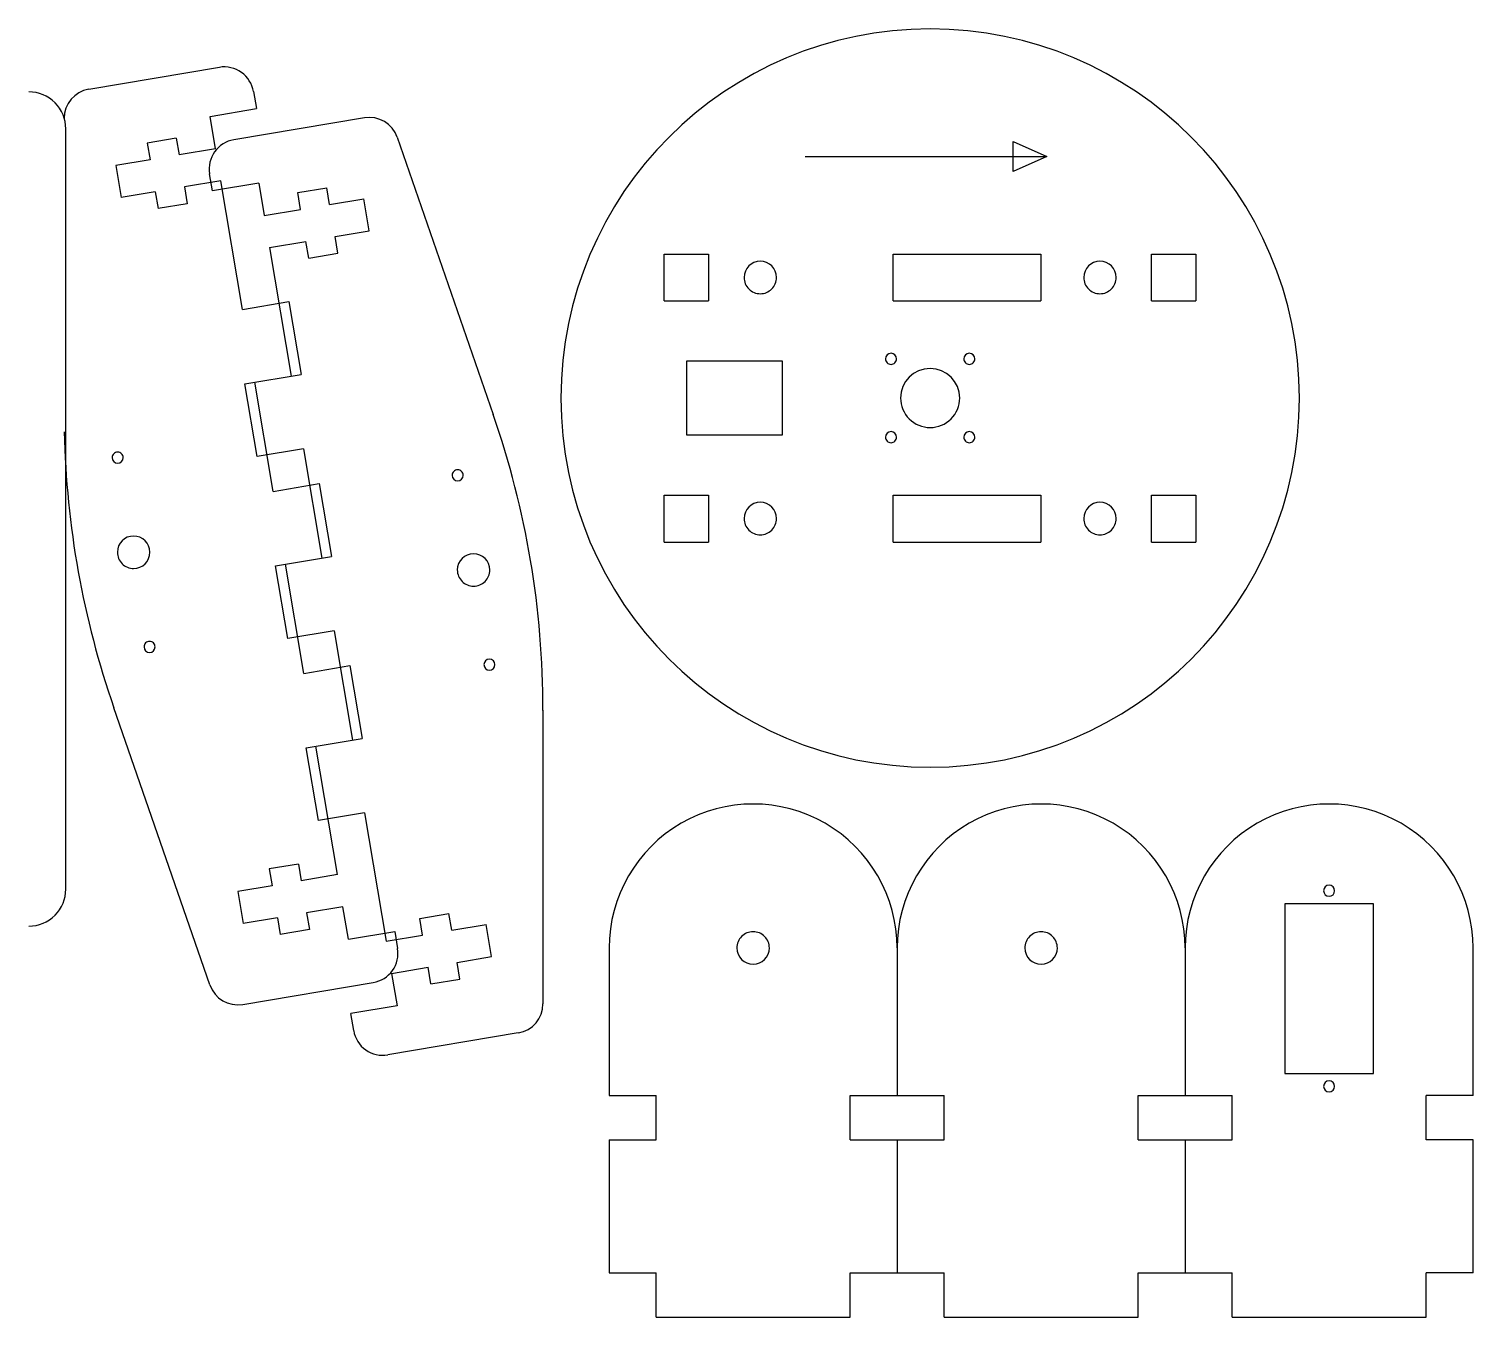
# Model space of a CAD drawing. Header units: millimetres. Extents: x 202 to 607, y -312 to -93.
# Drawn here: x 411.5 to 607.1, y -295.1 to -120.6 of the extents above; entities that cross this region are included whole.
import ezdxf

# ---------------------------------------------------------------- set-up
doc = ezdxf.new("R2010")
doc.units = ezdxf.units.MM
doc.layers.get('0').update_dxf_attribs({"lineweight": 25, "true_color": 0xffffff})

msp = doc.modelspace()

# ---------------------------------------------------------------- linework, layer by layer
for p, q in [((419.6, -128.77), (437.29, -125.79)), ((441.89, -129.07), (442.29, -131.39)), ((436.02, -132.44), (442.29, -131.39)), ((436.76, -136.83), (436.02, -132.44)), ((456.93, -132.63), (439.24, -135.61)), ((416.49, -237.12), (416.49, -134.12)), ((431.45, -135.39), (427.5, -136.06)), ((427.5, -136.06), (427.89, -138.33)), ((431.45, -135.39), (431.83, -137.66)), ((436.76, -136.83), (431.83, -137.66)), ((461.37, -135.27), (474.37, -172.83)), ((544.79, -135.83), (549.36, -137.87)), ((544.79, -135.83), (544.79, -135.83)), ((544.79, -139.92), (544.79, -135.83)), ((427.89, -138.33), (423.25, -139.11)), ((516.63, -137.87), (549.36, -137.87)), ((549.36, -137.87), (544.79, -139.92)), ((549.36, -137.87), (549.36, -137.87)), ((549.36, -137.87), (549.36, -137.87)), ((423.25, -139.11), (423.98, -143.44)), ((436.35, -142.53), (435.96, -140.21)), ((428.61, -142.67), (423.98, -143.44)), ((428.61, -142.67), (429, -144.93)), ((437.49, -141.17), (432.56, -142)), ((432.56, -142), (432.94, -144.27)), ((442.61, -141.48), (436.35, -142.53)), ((440.42, -158.58), (437.49, -141.17)), ((442.61, -141.48), (443.35, -145.87)), ((447.9, -142.77), (451.84, -142.1)), ((448.28, -145.04), (447.9, -142.77)), ((452.22, -144.37), (451.84, -142.1)), ((432.94, -144.27), (429, -144.93)), ((452.22, -144.37), (456.86, -143.59)), ((457.59, -147.93), (456.86, -143.59)), ((443.35, -145.87), (448.28, -145.04)), ((452.96, -148.71), (457.59, -147.93)), ((444.08, -150.2), (449.01, -149.38)), ((444.08, -150.2), (447.01, -167.61)), ((449.39, -151.64), (449.01, -149.38)), ((453.34, -150.98), (452.96, -148.71)), ((449.39, -151.64), (453.34, -150.98)), ((497.54, -151.09), (503.54, -151.09)), ((497.54, -157.44), (497.54, -151.09)), ((503.54, -151.09), (503.54, -157.44)), ((528.54, -151.09), (548.54, -151.09)), ((528.54, -151.09), (528.54, -151.09)), ((528.54, -157.44), (528.54, -151.09)), ((548.54, -151.09), (548.54, -151.09)), ((548.54, -151.09), (548.54, -151.09)), ((548.54, -151.09), (548.54, -157.44)), ((563.54, -151.09), (569.54, -151.09)), ((563.54, -151.09), (563.54, -151.09)), ((563.54, -157.44), (563.54, -151.09)), ((569.54, -151.09), (569.54, -151.09)), ((569.54, -151.09), (569.54, -151.09)), ((569.54, -151.09), (569.54, -157.44)), ((512.74, -154.26), (512.74, -154.26)), ((558.74, -154.26), (558.74, -154.26)), ((440.42, -158.58), (446.68, -157.52)), ((446.68, -157.52), (448.34, -167.39)), ((497.54, -157.44), (503.54, -157.44)), ((528.54, -157.44), (548.54, -157.44)), ((548.54, -157.44), (548.54, -157.44)), ((563.54, -157.44), (569.54, -157.44)), ((569.54, -157.44), (569.54, -157.44)), ((513.54, -165.59), (500.54, -165.59)), ((500.54, -165.59), (500.54, -175.59)), ((513.54, -175.59), (513.54, -165.59)), ((440.74, -168.66), (448.34, -167.39)), ((442.4, -178.52), (440.74, -168.66)), ((444.56, -183.23), (442.08, -168.44)), ((537.54, -170.59), (537.54, -170.59)), ((583.54, -170.59), (583.54, -170.59)), ((500.54, -175.59), (513.54, -175.59)), ((528.99, -175.89), (528.99, -175.89)), ((539.59, -175.89), (539.59, -175.89)), ((448.67, -177.47), (442.4, -178.52)), ((448.67, -177.47), (451.15, -192.26)), ((424.26, -178.66), (424.26, -178.66)), ((444.56, -183.23), (450.82, -182.18)), ((450.82, -182.18), (452.48, -192.04)), ((497.54, -183.74), (503.54, -183.74)), ((497.54, -190.09), (497.54, -183.74)), ((503.54, -183.74), (503.54, -190.09)), ((528.54, -183.74), (548.54, -183.74)), ((528.54, -183.74), (528.54, -183.74)), ((528.54, -190.09), (528.54, -183.74)), ((548.54, -183.74), (548.54, -183.74)), ((548.54, -183.74), (548.54, -183.74)), ((548.54, -183.74), (548.54, -190.09)), ((563.54, -183.74), (569.54, -183.74)), ((563.54, -183.74), (563.54, -183.74)), ((563.54, -190.09), (563.54, -183.74)), ((569.54, -183.74), (569.54, -183.74)), ((569.54, -183.74), (569.54, -183.74)), ((569.54, -183.74), (569.54, -190.09)), ((512.74, -186.91), (512.74, -186.91)), ((558.74, -186.91), (558.74, -186.91)), ((497.54, -190.09), (503.54, -190.09)), ((528.54, -190.09), (548.54, -190.09)), ((548.54, -190.09), (548.54, -190.09)), ((563.54, -190.09), (569.54, -190.09)), ((569.54, -190.09), (569.54, -190.09)), ((444.89, -193.32), (452.48, -192.04)), ((446.55, -203.18), (444.89, -193.32)), ((448.71, -207.89), (446.22, -193.09)), ((452.81, -202.13), (446.55, -203.18)), ((452.81, -202.13), (455.3, -216.92)), ((448.71, -207.89), (454.97, -206.83)), ((454.97, -206.83), (456.63, -216.69)), ((436, -250.09), (423, -212.53)), ((481.11, -212.89), (481.11, -252.64)), ((449.04, -217.97), (456.63, -216.69)), ((450.7, -227.83), (449.04, -217.97)), ((453.3, -235.15), (450.37, -217.75)), ((456.96, -226.78), (450.7, -227.83)), ((456.96, -226.78), (459.88, -244.18)), ((447.98, -233.71), (444.04, -234.38)), ((444.04, -234.38), (444.42, -236.65)), ((447.98, -233.71), (448.37, -235.98)), ((444.42, -236.65), (439.79, -237.42)), ((453.3, -235.15), (448.37, -235.98)), ((439.79, -237.42), (440.51, -241.76)), ((454.02, -239.49), (449.09, -240.32)), ((449.09, -240.32), (449.48, -242.59)), ((454.76, -243.88), (454.02, -239.49)), ((464.43, -241.09), (468.38, -240.42)), ((468.76, -242.69), (468.38, -240.42)), ((593.57, -239.08), (581.57, -239.08)), ((581.57, -239.08), (581.57, -239.08)), ((581.57, -239.08), (581.57, -262.08)), ((593.57, -239.08), (593.57, -239.08)), ((593.57, -262.08), (593.57, -239.08)), ((445.15, -240.98), (440.51, -241.76)), ((445.15, -240.98), (445.53, -243.25)), ((464.81, -243.36), (464.43, -241.09)), ((468.76, -242.69), (473.4, -241.91)), ((474.12, -246.25), (473.4, -241.91)), ((449.48, -242.59), (445.53, -243.25)), ((454.76, -243.88), (461.03, -242.83)), ((459.88, -244.18), (464.81, -243.36)), ((461.03, -242.83), (461.42, -245.14)), ((469.49, -247.03), (474.12, -246.25)), ((490.07, -245.08), (490.07, -265.08)), ((529.07, -245.08), (529.07, -245.08)), ((529.07, -245.08), (529.07, -265.08)), ((568.07, -245.08), (568.07, -245.08)), ((568.07, -245.08), (568.07, -265.08)), ((607.07, -265.08), (607.07, -245.08)), ((460.61, -248.52), (465.55, -247.69)), ((465.93, -249.96), (465.55, -247.69)), ((469.87, -249.3), (469.49, -247.03)), ((440.45, -252.73), (458.13, -249.75)), ((460.61, -248.52), (461.35, -252.91)), ((465.93, -249.96), (469.87, -249.3)), ((461.35, -252.91), (455.09, -253.97)), ((455.48, -256.28), (455.09, -253.97)), ((477.77, -256.59), (460.09, -259.56)), ((477.77, -256.59), (477.77, -256.59)), ((581.57, -262.08), (593.57, -262.08)), ((490.07, -265.08), (496.42, -265.08)), ((496.42, -265.08), (496.42, -265.08)), ((496.42, -265.08), (496.42, -265.08)), ((496.42, -271.08), (496.42, -265.08)), ((522.72, -265.08), (535.42, -265.08)), ((522.72, -271.08), (522.72, -265.08)), ((535.42, -271.08), (535.42, -265.08)), ((561.72, -265.08), (574.42, -265.08)), ((561.72, -271.08), (561.72, -265.08)), ((574.42, -271.08), (574.42, -265.08)), ((607.07, -265.08), (600.72, -265.08)), ((600.72, -271.08), (600.72, -265.08)), ((490.07, -271.08), (496.42, -271.08)), ((490.07, -271.08), (490.07, -271.08)), ((490.07, -271.08), (490.07, -289.08)), ((496.42, -271.08), (496.42, -271.08)), ((522.72, -271.08), (535.42, -271.08)), ((529.07, -271.08), (529.07, -289.08)), ((561.72, -271.08), (574.42, -271.08)), ((568.07, -271.08), (568.07, -289.08)), ((607.07, -271.08), (600.72, -271.08)), ((607.07, -289.08), (607.07, -271.08)), ((490.07, -289.08), (496.42, -289.08)), ((496.42, -289.08), (496.42, -289.08)), ((496.42, -289.08), (496.42, -289.08)), ((496.42, -295.08), (496.42, -289.08)), ((522.72, -289.08), (535.42, -289.08)), ((522.72, -295.08), (522.72, -289.08)), ((535.42, -295.08), (535.42, -289.08)), ((561.72, -289.08), (574.42, -289.08)), ((561.72, -295.08), (561.72, -289.08)), ((574.42, -295.08), (574.42, -289.08)), ((607.07, -289.08), (600.72, -289.08)), ((600.72, -295.08), (600.72, -289.08)), ((496.42, -295.08), (522.72, -295.08)), ((522.72, -295.08), (522.72, -295.08)), ((535.42, -295.08), (561.72, -295.08)), ((574.42, -295.08), (600.72, -295.08))]:
    msp.add_line(p, q)
for centre, radius, start, end in [((533.54, -170.59), 50, 90, 180), ((533.54, -170.59), 50, 360, 90), ((437.95, -129.74), 4, 54.545, 99.5461), ((437.95, -129.74), 4, 9.5474, 54.5489), ((420.26, -132.71), 4, 99.5474, 179.9992), ((411.49, -134.12), 5, 44.9989, 89.9998), ((411.49, -134.12), 5, 359.9993, 45.002), ((457.59, -136.58), 4, 19.0953, 99.5457), ((439.9, -139.55), 4, 99.5469, 144.5463), ((439.9, -139.55), 4, 144.5477, 189.5479), ((510.54, -154.26), 2.2, 90.0009, 179.9991), ((510.54, -154.26), 2.2, 0.0009, 89.9991), ((556.54, -154.26), 2.2, 90.0009, 179.9991), ((556.54, -154.26), 2.2, 0.0009, 89.9991), ((510.54, -154.26), 2.2, 179.9992, 270.0008), ((510.54, -154.26), 2.2, 269.997, 0.0003), ((556.54, -154.26), 2.2, 179.9992, 270.0008), ((556.54, -154.26), 2.2, 269.997, 0.0003), ((528.24, -165.28), 0.75, 90.0013, 179.9987), ((528.24, -165.28), 0.75, 179.9965, 270.0035), ((528.24, -165.28), 0.75, 0.0013, 89.9987), ((528.24, -165.28), 0.75, 269.9964, 0.0036), ((538.84, -165.28), 0.75, 90.0013, 179.9987), ((538.84, -165.28), 0.75, 179.9965, 270.0035), ((538.84, -165.28), 0.75, 0.0013, 89.9987), ((538.84, -165.28), 0.75, 269.9964, 0.0036), ((533.54, -170.59), 4, 90.0007, 179.9993), ((533.54, -170.59), 4, 0.0007, 89.9993), ((533.54, -170.59), 50, 180, 269.9994), ((533.54, -170.59), 4, 179.9989, 270.0011), ((533.54, -170.59), 50, 269.9998, 359.9996), ((533.54, -170.59), 4, 269.9986, 0), ((359.48, -212.75), 121.63, 359.9333, 19.16), ((537.81, -172.63), 121.55, 181.1954, 199.1635), ((528.24, -175.89), 0.75, 90.0013, 179.9987), ((528.24, -175.89), 0.75, 179.9965, 270.0035), ((528.24, -175.89), 0.75, 0.0013, 89.9987), ((528.24, -175.89), 0.75, 269.9947, 359.9975), ((538.84, -175.89), 0.75, 90.0013, 179.9987), ((538.84, -175.89), 0.75, 179.9965, 270.0035), ((538.84, -175.89), 0.75, 0.0013, 89.9987), ((538.84, -175.89), 0.75, 269.9947, 359.9975), ((423.51, -178.66), 0.75, 89.9947, 179.9975), ((423.51, -178.66), 0.75, 359.9965, 90.0035), ((423.51, -178.66), 0.75, 180.0002, 269.9922), ((423.51, -178.66), 0.75, 270.0013, 359.9987), ((469.55, -181.06), 0.75, 89.9964, 180.0036), ((469.55, -181.06), 0.75, 180.0013, 269.9987), ((469.55, -181.06), 0.75, 359.9965, 90.0035), ((469.55, -181.06), 0.75, 270.0013, 359.9987), ((510.54, -186.91), 2.2, 90.0009, 179.9991), ((510.54, -186.91), 2.2, 0.0009, 89.9991), ((556.54, -186.91), 2.2, 90.0009, 179.9991), ((556.54, -186.91), 2.2, 0.0009, 89.9991), ((510.54, -186.91), 2.2, 179.9992, 270.0008), ((510.54, -186.91), 2.2, 269.997, 0.0003), ((556.54, -186.91), 2.2, 179.9992, 270.0008), ((556.54, -186.91), 2.2, 269.997, 0.0003), ((425.67, -191.48), 2.2, 90.0009, 179.9991), ((425.67, -191.48), 2.2, 0.0009, 89.9991), ((425.67, -191.48), 2.2, 179.9992, 270.0008), ((425.67, -191.48), 2.2, 270.0009, 359.9991), ((471.71, -193.88), 2.2, 90.0009, 179.9991), ((471.71, -193.88), 2.2, 0.0009, 89.9991), ((471.71, -193.88), 2.2, 179.9992, 270.0008), ((471.71, -193.88), 2.2, 269.9992, 0.0008), ((427.83, -204.3), 0.75, 89.9964, 180.0036), ((427.83, -204.3), 0.75, 180.0013, 269.9987), ((427.83, -204.3), 0.75, 359.9965, 90.0035), ((427.83, -204.3), 0.75, 270.0013, 359.9987), ((473.86, -206.7), 0.75, 90.0013, 179.9987), ((473.86, -206.7), 0.75, 180.0013, 269.9987), ((473.86, -206.7), 0.75, 0.0013, 89.9987), ((473.86, -206.7), 0.75, 270.0013, 359.9987), ((509.57, -245.08), 19.5, 59.9993, 120.0007), ((548.57, -245.08), 19.5, 59.9995, 120.0005), ((587.57, -245.08), 19.5, 59.9995, 120.0005), ((509.57, -245.08), 19.5, 120, 180), ((509.57, -245.08), 19.5, 0, 60), ((548.57, -245.08), 19.5, 120, 180), ((548.57, -245.08), 19.5, 0, 60), ((587.57, -245.08), 19.5, 120, 180), ((587.57, -245.08), 19.5, 0, 60), ((587.57, -237.33), 0.75, 90.0013, 179.9987), ((587.57, -237.33), 0.75, 0.0013, 89.9987), ((411.49, -237.12), 5, 314.9989, 359.9998), ((587.57, -237.33), 0.75, 180.0013, 269.9987), ((587.57, -237.33), 0.75, 270.0013, 359.9987), ((411.49, -237.12), 5, 270.0001, 315.0012), ((509.57, -245.08), 2.2, 89.9992, 180.0008), ((509.57, -245.08), 2.2, 359.9992, 90.0008), ((548.57, -245.08), 2.2, 89.9992, 180.0008), ((548.57, -245.08), 2.2, 359.9992, 90.0008), ((457.47, -245.81), 4, 279.5448, 9.5484), ((509.57, -245.08), 2.2, 180.0009, 269.9991), ((509.57, -245.08), 2.2, 270.0009, 359.9991), ((548.57, -245.08), 2.2, 180.0009, 269.9991), ((548.57, -245.08), 2.2, 270.0009, 359.9991), ((439.78, -248.78), 4, 199.0913, 279.5497), ((477.11, -252.64), 4, 279.5461, 359.999), ((459.42, -255.62), 4, 189.5454, 234.5477), ((459.43, -255.62), 4, 234.5461, 279.5458), ((587.57, -263.83), 0.75, 90.0013, 179.9987), ((587.57, -263.83), 0.75, 180.0013, 269.9987), ((587.57, -263.83), 0.75, 0.0013, 89.9987), ((587.57, -263.83), 0.75, 270.0013, 359.9987)]:
    msp.add_arc(centre, radius, start, end)

doc.saveas('drawing.dxf')
